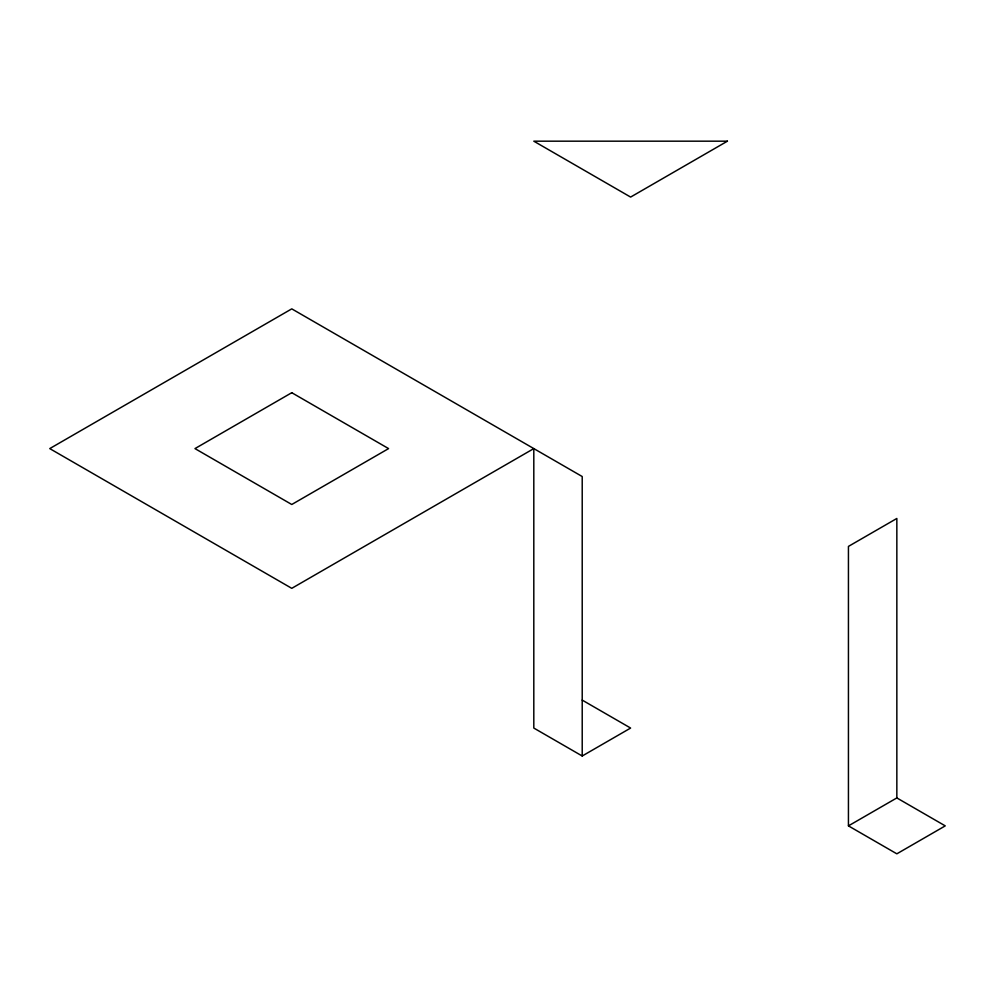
<?xml version="1.0" encoding="UTF-8"?>
<svg xmlns="http://www.w3.org/2000/svg" width="995" height="995" viewBox="0 0 995 995"><rect width="100%" height="100%" fill="white"/><g stroke="black" fill="none" stroke-linecap="round" stroke-linejoin="round"><path stroke-width="1.49" d="M582.212 756.001L582.212 476.53L291.771 308.86L49.75 448.596L291.771 588.331L533.805 448.596L533.805 728.054L582.212 756.001L630.619 728.054L582.212 700.107M848.436 825.875L896.843 797.928L945.25 825.875L896.843 853.822L848.436 825.875L848.436 546.404L896.843 518.457L896.843 797.928M291.771 392.702L194.97 448.596L291.771 504.49L388.585 448.596L291.771 392.702M727.42 141.178L630.619 197.072L533.805 141.178L727.42 141.178"/></g></svg>
